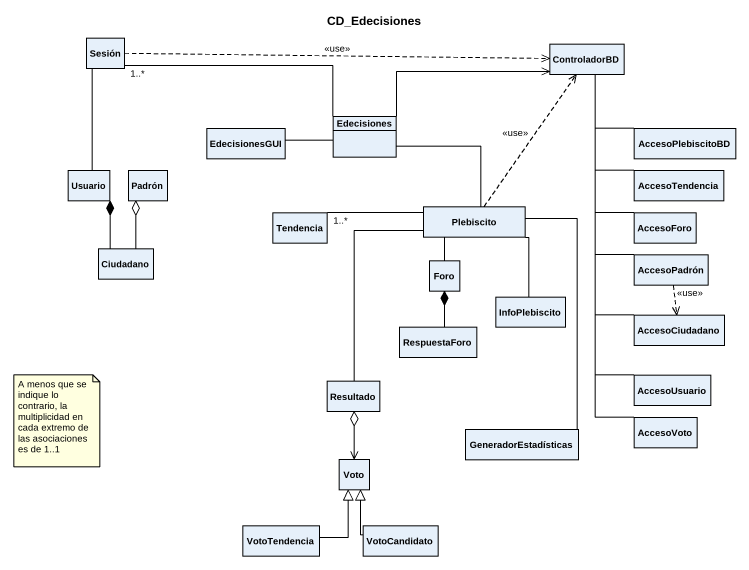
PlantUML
@startuml
title CD_Edecisiones
hide circle
hide empty members
class Sesión
class ControladorBD
class EdecisionesGUI
class Edecisiones
class AccesoPlebiscitoBD
class Usuario
class Padrón
class AccesoTendencia
class Tendencia
class Plebiscito
class AccesoForo
class Ciudadano
class AccesoPadrón
class Foro
class InfoPlebiscito
class RespuestaForo
class AccesoCiudadano
class AccesoUsuario
class Resultado
class GeneradorEstadísticas
class AccesoVoto
class Voto
class VotoTendencia
class VotoCandidato
Sesión .right.> ControladorBD : <<use>>
Sesión -- Usuario
ControladorBD -- AccesoPlebiscitoBD
ControladorBD -- AccesoTendencia
ControladorBD -- AccesoForo
ControladorBD -- AccesoPadrón
ControladorBD -- AccesoCiudadano
ControladorBD -- AccesoUsuario
ControladorBD -- AccesoVoto
Edecisiones -left- "1..*" Sesión
Edecisiones -right-> ControladorBD
Edecisiones -left- EdecisionesGUI
Edecisiones -- Plebiscito
Usuario *-- Ciudadano
Padrón o-- Ciudadano
Plebiscito .up.> ControladorBD : <<use>>
Plebiscito -left- "1..*" Tendencia
Plebiscito -- Foro
Plebiscito -- InfoPlebiscito
Plebiscito -- Resultado
Plebiscito -- GeneradorEstadísticas
AccesoPadrón ..> AccesoCiudadano : <<use>>
Foro *-- RespuestaForo
Resultado o--> Voto
VotoTendencia -up-|> Voto
VotoCandidato -up-|> Voto
note as N1
  A menos que se indique lo contrario, la multiplicidad en cada extremo de las asociaciones es de 1..1
end note
@enduml
